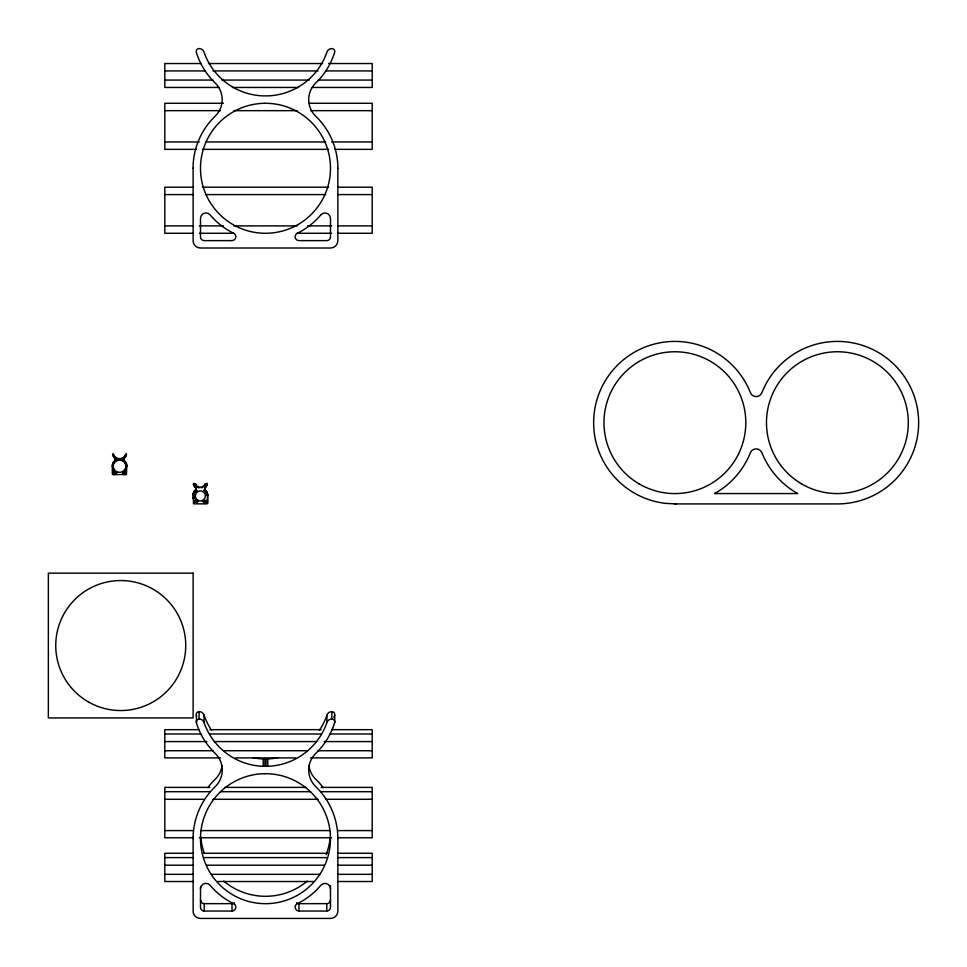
<?xml version="1.0" encoding="UTF-8"?>
<svg xmlns="http://www.w3.org/2000/svg" width="967" height="967" viewBox="0 0 967 967"><rect width="100%" height="100%" fill="white"/><g stroke="black" fill="none" stroke-linecap="round" stroke-linejoin="round"><path stroke-width="1.45" d="M193.219 494.681L193.497 503.819L206.865 503.916L207.591 503.275L207.554 494.512M195.382 486.86L195.769 487.864L195.153 487.126A7.24 7.228 0 0 1 194.44 486.244L193.98 485.047L194.838 485.507M204.508 490.813C206.201 492.421 205.874 489.665 204.146 490.076M113.066 471.618L114.179 471.449A7.24 7.24 0 0 0 116.27 473.056L116.511 473.214M193.883 500.048L194.004 503.106L197.401 502.792M193.859 500.954L194.983 500.785A7.24 7.24 0 0 0 197.075 502.393L197.389 502.707M126.061 472.778L122.531 473.359M206.853 502.115L206.491 503.178L203.541 503.142L203.65 502.381A7.24 7.24 0 0 0 205.741 500.785L206.865 500.954M204.678 489.072L204.871 488.178L204.702 488.758M195.249 490.233L194.742 490.789A7.18 7.18 0 0 0 193.267 493.919L194.016 494.391M206.43 485.41A7.24 7.24 0 0 0 207.289 483.585L207.119 484.793M126.061 473.467L126.012 470.663L124.936 470.711A7.24 7.24 0 0 1 122.845 472.307L122.906 473.105A7.24 7.24 0 0 0 124.936 471.449L126.061 471.618M195.672 484.008L193.787 483.983L195.66 483.983A5.004 5.004 0 0 0 205.04 484.008L206.938 483.983L206.998 483.234M204.98 487.815L205.572 487.126A7.24 7.228 0 0 0 206.285 486.244L206.696 485.132M195.261 490.209L194.814 491.176L195.83 491.176A6.503 6.503 0 0 0 195.31 491.84M205.475 486.727L205.536 486.679A6.999 6.999 0 0 0 206.14 485.966A7.24 7.24 0 0 1 205.475 486.594M195.817 490.692L194.73 490.789M196.301 490.74L196.579 490.076M113.079 472.827L116.294 473.093L116.378 472.367A7.24 7.24 0 0 1 114.179 470.711L113.091 470.711L113.066 473.467M193.871 502.115L197.014 502.441L197.075 501.655A7.24 7.24 0 0 1 196.736 501.474M116.378 473.105L116.378 472.367M206.587 503.166L206.865 500.217M197.014 502.441L197.014 503.178M277.892 757.753A65.007 65.007 0 0 1 267.75 758.914L263.217 758.914A65.007 65.007 0 0 1 253.076 757.753M319.376 730.303A65.007 65.007 0 0 0 326.943 715.109A5.198 5.198 0 0 1 331.862 711.603L331.862 718.989A5.198 5.198 0 0 0 326.943 722.494A65.007 65.007 0 0 1 267.75 766.299L263.217 766.299A65.007 65.007 0 0 1 204.025 722.494A5.198 5.198 0 0 0 199.105 718.989L199.105 711.603A5.198 5.198 0 0 1 204.025 715.109A65.007 65.007 0 0 0 211.592 730.303M195.177 487.15L196.265 487.15M200.882 63.532L164.813 63.532L164.813 87.453L218.917 87.453M208.401 63.532L322.627 63.532M328.635 63.532L372.222 63.532L372.222 87.453L312.111 87.453M164.813 70.917L205.391 70.917M212.909 70.917L318.119 70.917M325.637 70.917L372.222 70.917M164.813 80.068L212.909 80.068M221.927 80.068L309.102 80.068M318.119 80.068L372.222 80.068M232.443 87.453L298.573 87.453M223.425 103.276L164.813 103.276L164.813 149.353L196.374 149.353M309.102 103.276L372.222 103.276L372.222 149.353L334.655 149.353M164.813 110.661L220.428 110.661M233.954 110.661L297.074 110.661M310.6 110.661L372.222 110.661M164.813 141.968L199.383 141.968M205.391 141.968L325.637 141.968M331.645 141.968L372.222 141.968M202.393 149.353L328.635 149.353M337.846 168.282L337.87 240.626A7.385 7.385 0 0 1 330.484 248.011L200.471 248.011A7.373 7.373 0 0 1 193.158 241.629L193.122 168.282M193.376 187.199L164.813 187.199L164.813 233.277L193.376 233.277M202.393 187.199L328.635 187.199M337.652 187.199L372.222 187.199L372.222 233.277L337.652 233.277M164.813 194.585L193.376 194.585M205.391 194.585L325.637 194.585M337.652 194.585L372.222 194.585M164.813 225.891L193.376 225.891M199.383 225.891L223.425 225.891M233.954 225.891L297.074 225.891M307.603 225.891L331.645 225.891M337.652 225.891L372.222 225.891M199.383 233.277L233.954 233.277M297.074 233.277L331.645 233.277M113.066 474.459L116.016 474.459M123.099 474.459L126.061 474.459M205.064 483.983L206.878 483.983M193.968 485.47L194.826 485.47M205.367 486.232L206.297 486.232M195.419 490.511L196.591 490.511M204.134 490.511L205.306 490.511M205.004 490.789L205.995 490.789A7.18 7.18 0 0 1 207.361 493.919M193.267 493.919L194.016 493.919M207.47 493.956L206.817 494.62A6.503 6.503 0 0 0 206.467 492.977M207.542 494.451L206.745 494.584A6.503 6.503 0 0 0 206.467 493.714M193.158 494.681L193.896 494.681A6.503 6.503 0 0 0 193.883 495.769M193.896 495.116L193.158 495.068A7.24 7.24 0 0 1 195.334 489.991A2.309 2.309 0 0 0 195.539 486.909L195.539 487.042M193.122 497.401L194.198 497.401M193.122 497.836L194.186 497.836M193.122 498.126L194.488 498.126M193.122 498.597L194.488 498.597M203.541 502.405L206.491 502.441M199.383 729.662L164.813 729.662L164.813 757.898L220.428 757.898M209.899 729.662L321.129 729.662M331.645 729.662L372.222 729.662L372.222 757.898L310.6 757.898M164.813 733.989L200.882 733.989M209.899 733.989L321.129 733.989M330.146 733.989L372.222 733.989M164.813 741.58L206.902 741.58M214.408 741.58L316.62 741.58M324.126 741.58L372.222 741.58M164.813 750.73L212.909 750.73M223.425 750.73L307.603 750.73M318.119 750.73L372.222 750.73M235.452 757.898L295.576 757.898M209.899 787.38L164.813 787.38L164.813 837.76L193.376 837.76M224.936 787.38L306.092 787.38M321.129 787.38L372.222 787.38L372.222 837.76L337.652 837.76M164.813 791.707L209.899 791.707M220.428 791.707L310.6 791.707M321.129 791.707L372.222 791.707M164.813 799.298L203.892 799.298M212.909 799.298L318.119 799.298M325.637 799.298L372.222 799.298M164.813 830.593L193.376 830.593M200.882 830.593L330.146 830.593M337.652 830.593L372.222 830.593M199.383 837.76L331.645 837.76M193.376 853.281L164.813 853.281L164.813 881.517L193.376 881.517M203.892 853.281L327.136 853.281M337.652 853.281L372.222 853.281L372.222 881.517L337.652 881.517M164.813 857.608L193.376 857.608M203.892 857.608L327.136 857.608M337.652 857.608L372.222 857.608M164.813 865.199L193.376 865.199M206.902 865.199L324.126 865.199M337.652 865.199L372.222 865.199M164.813 874.337L193.376 874.337M211.41 874.337L319.618 874.337M337.652 874.337L372.222 874.337M217.418 881.517L313.61 881.517M200.507 899.951A3.699 3.699 0 0 0 204.206 903.649L232.007 903.649A3.88 3.88 0 0 0 234.425 902.803M296.531 902.803A3.88 3.88 0 0 0 298.96 903.649L326.786 903.649A3.699 3.699 0 0 0 330.484 899.951M200.507 887.126L200.507 907.336A3.699 3.699 0 0 0 204.206 911.035L232.007 911.035A3.88 3.88 0 0 0 233.676 903.649L232.648 903.154A72.392 72.392 0 0 1 211.676 887.09L210.141 885.252A5.464 5.464 0 0 0 200.507 888.806M330.484 888.818A5.488 5.488 0 0 0 320.839 885.252L319.267 887.09A72.392 72.392 0 0 1 298.344 903.142L297.28 903.649A3.88 3.88 0 0 0 298.96 911.035L326.786 911.035A3.699 3.699 0 0 0 330.484 907.336L330.484 885.699M204.448 487.15L205.548 487.15M119.666 459.361L119.328 459.373A6.503 6.503 0 0 0 113.973 469.176A6.503 6.503 0 0 0 125.154 469.176A6.503 6.503 0 0 0 119.787 459.373L119.787 460.111A6.503 6.503 0 0 1 122.507 472.392M119.787 460.111L119.328 460.111A6.503 6.503 0 0 0 116.608 472.392M203.626 502.429L203.711 503.178M122.664 473.02L122.736 472.367M204.617 490.426L204.545 490.366A6.503 6.503 0 0 1 205.113 490.777M204.799 490.583L204.545 490.837A6.503 6.503 0 0 1 206.056 492.795M194.162 485.337L194.427 485.76A6.999 6.999 0 0 0 194.814 486.256M199.105 711.603A2.901 2.901 0 0 0 196.337 715.362L196.639 716.317M196.337 715.362L196.639 723.703A72.392 72.392 0 0 0 215.194 753.402A23.111 23.111 0 0 1 215.218 786.63A72.392 72.392 0 0 0 193.074 838.631M196.023 488.758L195.854 488.178L196.035 489.072M207.458 494.391L207.554 495.056M337.87 837.313L337.87 911.035A7.385 7.385 0 0 1 330.484 918.42L200.471 918.42A7.373 7.373 0 0 1 193.158 912.038L193.122 837.241M331.862 711.603A2.913 2.913 0 0 1 334.703 715.109L334.703 722.506A72.392 72.392 0 0 1 315.774 753.402A23.087 23.087 0 0 0 315.75 786.63A72.392 72.392 0 0 1 337.87 838.631M326.943 715.109L326.943 722.494M326.786 903.649L326.786 911.035M298.96 903.649L298.96 911.035M267.75 758.914L267.75 766.299M266.046 758.95L266.046 766.335M264.922 758.95L264.922 766.335M263.217 758.914L263.217 766.299M232.007 903.649L232.007 911.035M207.603 503.178L207.603 495.201A7.24 7.24 0 0 0 205.391 489.991A2.309 2.309 0 0 1 205.185 486.909M206.503 484.31L206.503 483.585A6.503 6.503 0 0 1 206.346 484.008M204.025 715.109L204.025 722.494M204.206 903.649L204.206 911.035M197.183 501.704L197.183 502.429M194.21 484.31L194.21 483.585A6.503 6.503 0 0 0 194.379 484.008M194.234 502.441L194.234 503.178M193.726 483.234L193.726 483.971M126.194 453.898L126.194 454.635M125.094 470.518L125.094 471.255M114.021 470.518L114.021 471.255M112.921 453.898L112.921 454.635M203.517 500.894A6.503 6.503 0 0 1 202.369 501.389M198.356 501.389A6.503 6.503 0 0 1 197.715 501.148M196.446 500.398A6.503 6.503 0 0 1 195.842 499.879M194.379 492.662A6.503 6.503 0 0 1 194.85 491.756M205.488 491.2A6.503 6.503 0 0 1 205.874 491.756M205.488 485.47A6.503 6.503 0 0 1 205.113 485.905M204.545 486.449A6.503 6.503 0 0 1 204.001 486.86M202.587 487.573A6.503 6.503 0 0 1 201.607 487.852M199.117 487.852A6.503 6.503 0 0 1 197.715 487.404M205.475 500.326A7.24 7.24 0 0 1 204.617 501.063M203.977 501.474A7.24 7.24 0 0 1 203.65 501.655L203.541 501.704A6.503 6.503 0 0 0 203.904 501.389M195.805 500.833A7.24 7.24 0 0 1 195.237 500.326M194.826 486.135A7.24 7.24 0 0 1 193.448 483.609L193.605 484.793A6.987 6.987 0 0 1 193.448 484.346A7.24 7.24 0 0 0 195.346 487.428A2.309 2.309 0 0 1 195.334 490.74A7.24 7.24 0 0 0 193.122 495.938M207.603 495.938A7.24 7.24 0 0 0 205.391 490.728A2.309 2.309 0 0 1 205.391 487.416A7.24 7.24 0 0 0 207.289 484.322M194.427 492.699A6.443 6.431 0 0 1 195.697 490.825M205.355 491.345A6.443 6.431 0 0 1 206.176 492.699M206.346 493.11A6.443 6.431 0 0 1 206.587 493.919M205.04 500.447A6.503 6.503 0 0 1 204.545 500.918M197.715 501.873A6.503 6.503 0 0 1 196.821 501.389M193.883 496.506A6.503 6.503 0 0 1 193.883 495.37M194.21 493.835A6.503 6.503 0 0 1 194.85 492.493M196.446 490.74A6.503 6.503 0 0 1 196.821 490.487M204.871 486.872A6.503 6.503 0 0 1 204.545 487.175M194.85 485.639A6.503 6.503 0 0 1 194.476 484.95M330.243 836.963A65.007 65.007 0 0 1 326.169 854.598M307.264 881.094A65.007 65.007 0 0 1 223.703 881.094M204.4 853.535A65.007 65.007 0 0 1 200.725 836.963M207.7 787.754A72.356 72.356 0 0 1 215.218 779.245A23.111 23.111 0 0 0 222.047 765.707M323.268 787.754A72.356 72.356 0 0 0 315.75 779.245A23.087 23.087 0 0 1 308.908 765.707M334.703 715.109A72.392 72.392 0 0 1 333.929 717.514M196.337 722.76A2.901 2.901 0 0 1 199.105 718.989M331.862 718.989A2.913 2.913 0 0 1 334.703 722.506M193.074 168.234A72.392 72.392 0 0 1 215.182 116.149A23.111 23.111 0 0 0 215.194 83.005A72.392 72.392 0 0 1 196.639 53.306L196.337 52.351A2.901 2.901 0 0 1 199.105 48.58A5.198 5.198 0 0 1 204.025 52.097A65.007 65.007 0 0 0 263.217 95.89L267.75 95.89A65.007 65.007 0 0 0 326.943 52.097A5.198 5.198 0 0 1 331.862 48.58A2.913 2.913 0 0 1 334.703 52.097A72.392 72.392 0 0 1 315.774 83.005A23.087 23.087 0 0 0 315.75 116.233A72.392 72.392 0 0 1 337.87 168.234M122.096 458.854A6.503 6.503 0 0 0 125.71 454.986L125.71 454.248A6.503 6.503 0 0 1 119.787 458.624L119.328 458.624A6.503 6.503 0 0 1 113.417 454.248L113.417 454.986A6.503 6.503 0 0 0 117.019 458.854M112.317 466.602A7.24 7.24 0 0 1 114.529 461.392A2.309 2.309 0 0 0 114.529 458.08A7.216 7.216 0 0 1 112.643 455.01L112.643 454.272A7.216 7.216 0 0 0 114.529 457.331A2.309 2.309 0 0 1 114.529 460.655A7.24 7.24 0 0 0 112.317 465.864L112.329 473.939L113.054 474.579L126.423 474.483L126.798 465.864A7.24 7.24 0 0 0 124.586 460.655A2.309 2.309 0 0 1 124.586 457.343A7.24 7.24 0 0 0 126.484 454.248L126.484 454.986A7.24 7.24 0 0 1 124.586 458.08A2.309 2.309 0 0 0 124.586 461.404A7.24 7.24 0 0 1 126.798 466.602M320.839 214.855L319.267 216.681A72.392 72.392 0 0 1 298.344 232.733L297.28 233.24A3.88 3.88 0 0 0 298.96 240.626L326.786 240.626A3.699 3.699 0 0 0 330.484 236.939L330.484 218.409A5.488 5.488 0 0 0 320.839 214.855M714.601 493.557L797.702 493.557A81.252 81.252 0 0 1 761.936 452.774A6.225 6.225 0 0 0 750.368 452.774A81.252 81.252 0 0 1 714.601 493.557M264.354 103.288L263.217 103.324A65.007 65.007 0 0 0 209.573 201.438A65.007 65.007 0 0 0 321.395 201.438A65.007 65.007 0 0 0 267.75 103.324L264.354 103.288M264.354 773.697L263.217 773.721A65.007 65.007 0 0 0 209.573 871.835A65.007 65.007 0 0 0 321.395 871.835A65.007 65.007 0 0 0 267.75 773.721L264.354 773.697M675.957 503.916L674.893 503.916L837.398 503.916A81.252 81.252 0 0 0 918.009 432.853A81.252 81.252 0 0 0 857.608 343.962A81.252 81.252 0 0 0 761.851 392.759A6.14 6.14 0 0 1 750.44 392.759A81.252 81.252 0 0 0 657.826 343.225A81.252 81.252 0 0 0 593.726 426.435A81.252 81.252 0 0 0 665.26 503.348L675.957 503.916M232.007 240.626L204.206 240.626A3.699 3.699 0 0 1 200.507 236.939L200.507 218.397A5.464 5.464 0 0 1 210.141 214.855L211.713 216.705A72.392 72.392 0 0 0 232.624 232.745L233.676 233.24A3.88 3.88 0 0 1 232.007 240.626M193.122 573.153L48.35 573.153L48.35 717.937L193.122 717.937L193.122 573.153M119.4 460.111L119.4 459.373L119.328 460.111M197.848 500.277A5.016 5.016 0 0 0 205.379 495.95A5.016 5.016 0 0 0 197.86 491.587A5.016 5.016 0 0 0 197.848 500.277M639.042 483.851A70.905 70.905 0 0 0 745.799 423.123A70.905 70.905 0 0 0 639.84 361.029A70.905 70.905 0 0 0 639.042 483.851M801.546 483.851A70.905 70.905 0 0 0 908.303 423.123A70.905 70.905 0 0 0 802.344 361.029A70.905 70.905 0 0 0 801.546 483.851M88.239 701.837A65.007 65.007 0 0 0 185.737 645.545A65.007 65.007 0 0 0 88.239 589.254A65.007 65.007 0 0 0 88.239 701.837"/></g></svg>
